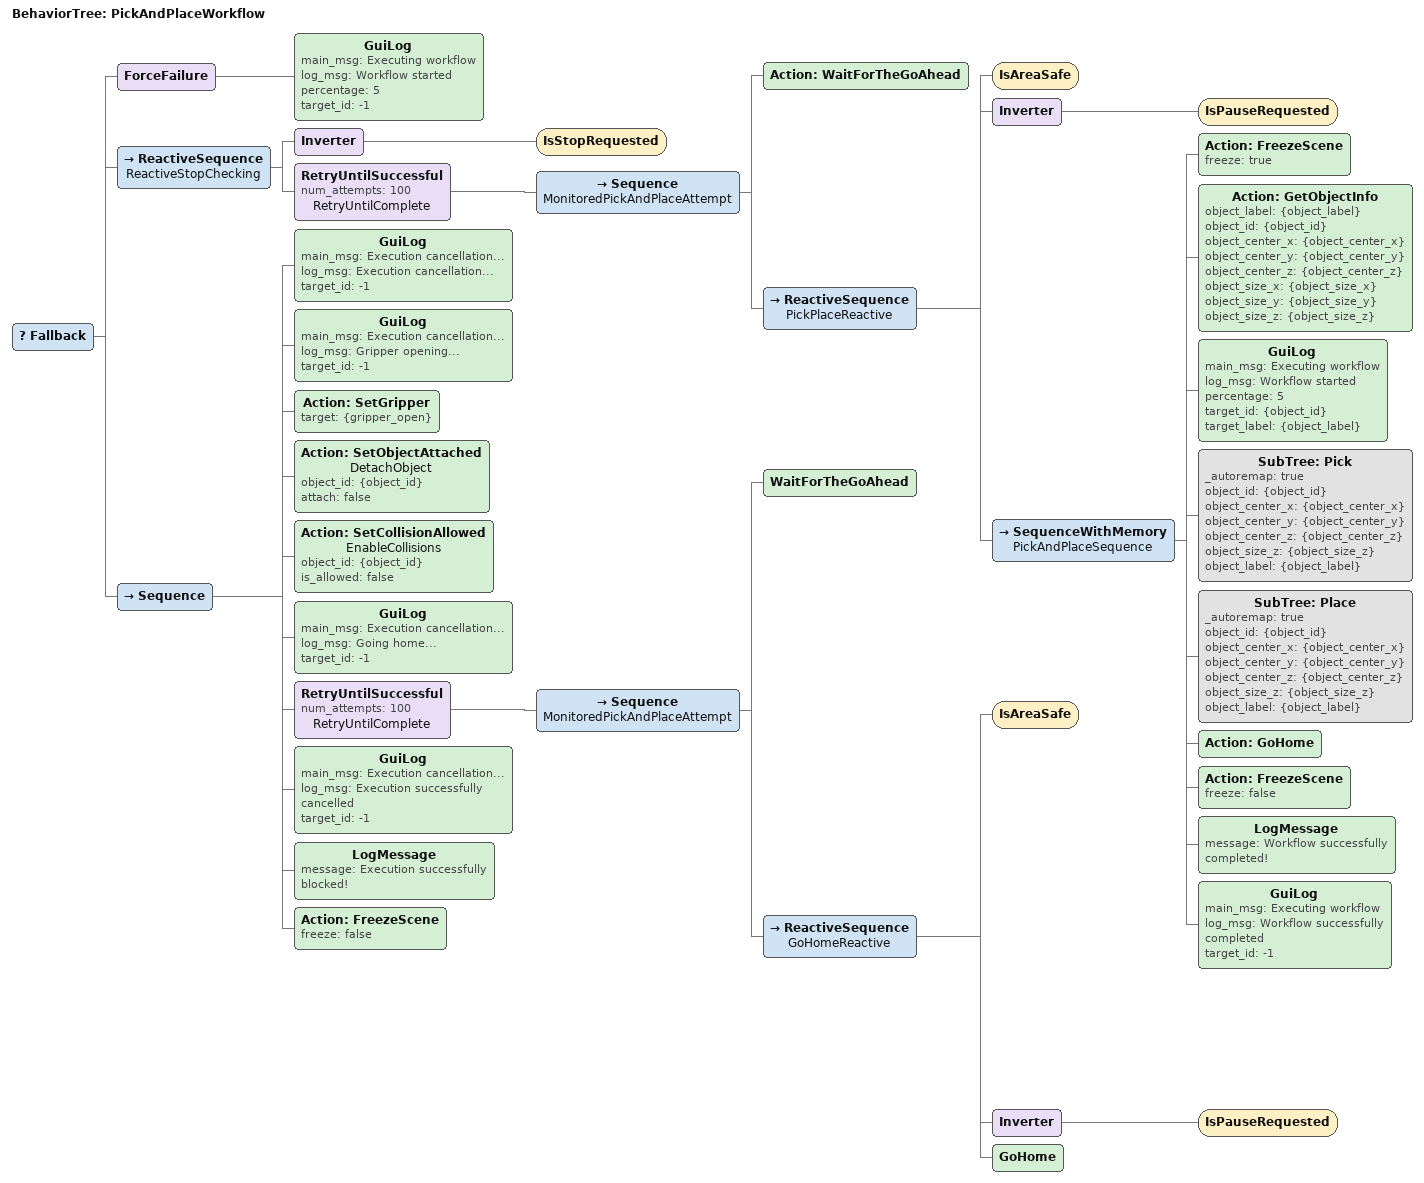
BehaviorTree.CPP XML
<root BTCPP_format="4" main_tree_to_execute="PickAndPlaceWorkflow">
    <BehaviorTree ID="PickAndPlaceWorkflow">

        <!-- Fallback principale - se un umano richiede lo stop dell'esecuzione, allora l'albero
        deve terminare -->
        <Fallback>

            <ForceFailure>
                <GuiLog main_msg = "Executing workflow" log_msg="Workflow started" percentage="5" target_id = "-1" />
            </ForceFailure>

            <ReactiveSequence name="ReactiveStopChecking">

                <Inverter>
                    <IsStopRequested />
                </Inverter>

                <RetryUntilSuccessful num_attempts="100" name="RetryUntilComplete">
                    <Sequence name="MonitoredPickAndPlaceAttempt">
                        <Action ID="WaitForTheGoAhead" />
                        <ReactiveSequence name="PickPlaceReactive">
                            <IsAreaSafe />
                            <Inverter>
                                <IsPauseRequested />
                            </Inverter>
                            <SequenceWithMemory name="PickAndPlaceSequence">
                                <!-- 1. Freeze scene -->
                                <Action ID="FreezeScene" freeze="true" />

                                <!-- 2. Get object information -->
                                <Action ID="GetObjectInfo"
                                    object_label="{object_label}"
                                    object_id="{object_id}"
                                    object_center_x="{object_center_x}"
                                    object_center_y="{object_center_y}"
                                    object_center_z="{object_center_z}"
                                    object_size_x="{object_size_x}"
                                    object_size_y="{object_size_y}"
                                    object_size_z="{object_size_z}"
                                />

                                <GuiLog main_msg = "Executing workflow" log_msg="Workflow started" percentage="5" target_id = "{object_id}" target_label = "{object_label}" />

                                <!-- 3. Pick object -->
                                <SubTree ID="Pick" _autoremap="true"
                                    object_id="{object_id}"
                                    object_center_x="{object_center_x}"
                                    object_center_y="{object_center_y}"
                                    object_center_z="{object_center_z}"
                                    object_size_z="{object_size_z}"
                                    object_label="{object_label}"
                                />

                                <!-- 4. Place object -->
                                <SubTree ID="Place" _autoremap="true"
                                    object_id="{object_id}"
                                    object_center_x="{object_center_x}"
                                    object_center_y="{object_center_y}"
                                    object_center_z="{object_center_z}"
                                    object_size_z="{object_size_z}"
                                    object_label="{object_label}"
                                />

                                <!-- 6. Ritorno a casa -->
                                <Action ID="GoHome" />

                                <!-- 5. Unfreeze scene -->
                                <Action ID="FreezeScene" freeze="false" />

                                <LogMessage message="Workflow successfully completed!" />
                                <GuiLog main_msg = "Executing workflow" log_msg="Workflow successfully completed" target_id="-1" />
                            </SequenceWithMemory>
                        </ReactiveSequence>
                    </Sequence>
                </RetryUntilSuccessful>
            </ReactiveSequence>

            <!-- Se è stato richiesto uno stop durante l'esecuzione del workflow, l'albero deve
            terminare -->
            <Sequence>
                <GuiLog main_msg = "Execution cancellation..." log_msg="Execution cancellation..." target_id="-1" />
                <!-- Cancellazione di ciò che era stato impostato per l'esecuzione corrente -->
                <GuiLog main_msg = "Execution cancellation..." log_msg="Gripper opening..." target_id="-1" />
                <Action ID="SetGripper" target="{gripper_open}" />
                <Action ID="SetObjectAttached" name="DetachObject"
                    object_id="{object_id}"
                    attach="false" />
                <Action ID="SetCollisionAllowed" name="EnableCollisions"
                    object_id="{object_id}"
                    is_allowed="false" />

                <GuiLog main_msg = "Execution cancellation..." log_msg="Going home..." target_id="-1" />
                <!-- Ritorno in home, sempre controllando che la zona sia Safe -->
                <RetryUntilSuccessful num_attempts="100" name="RetryUntilComplete">
                    <Sequence name="MonitoredPickAndPlaceAttempt">
                        <!-- ora il parser vedrà subito il nodo registrato "WaitForTheGoAhead" -->
                        <WaitForTheGoAhead />
                        <ReactiveSequence name="GoHomeReactive">
                            <IsAreaSafe />
                            <Inverter>
                                <IsPauseRequested />
                            </Inverter>
                            <GoHome />
                        </ReactiveSequence>
                    </Sequence>
                </RetryUntilSuccessful>
                <GuiLog main_msg = "Execution cancellation..." log_msg="Execution successfully cancelled" target_id="-1" />
                <LogMessage message="Execution successfully blocked!" />

                <Action ID="FreezeScene" freeze="false" />
            </Sequence>

        </Fallback>

    </BehaviorTree>
</root>
